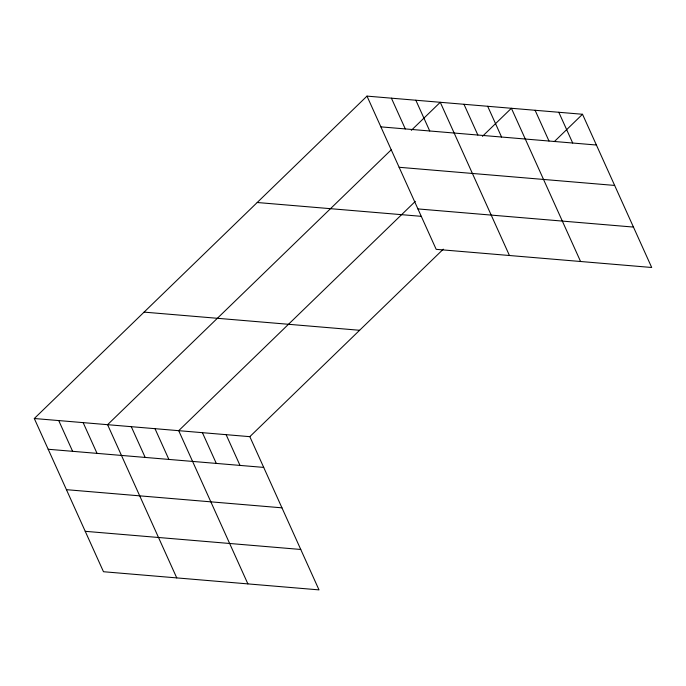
<?xml version="1.0" encoding="UTF-8"?>
<svg xmlns="http://www.w3.org/2000/svg" width="686" height="686" viewBox="0 0 686 686"><rect width="100%" height="100%" fill="white"/><g stroke="black" fill="none" stroke-linecap="round" stroke-linejoin="round"><path stroke-width="1.03" d="M34.3 418.511L249.824 436.665L319.007 589.883L103.483 571.73L34.3 418.511L366.993 96.117L582.517 114.27L651.7 267.489L436.176 249.335L366.993 96.117M391.474 149.574L107.582 424.685L176.756 577.904M411.3 130.366L440.275 102.291L509.449 255.509M415.33 201.367L178.703 430.671L247.886 583.889M482.421 136.351L511.396 108.277L580.579 261.495M249.824 436.665L443.319 249.155M554.314 141.608L582.517 114.27M380.876 126.867L596.4 145.02M399.123 167.281L614.647 185.434M417.928 208.921L633.452 227.075M257.207 202.507L421.195 216.322M144.086 312.121L359.618 330.275M48.183 449.261L263.707 467.406M66.431 489.675L281.955 507.829M85.236 531.316L300.76 549.469M558.807 112.272L572.699 143.022M535.106 110.275L548.989 141.024M487.686 106.287L501.569 137.029M463.976 104.289L477.859 135.039M415.845 100.233L429.728 130.983M391.414 98.175L405.297 128.925M226.123 434.667L240.006 465.417M202.413 432.669L216.296 463.419M154.993 428.673L168.876 459.423M131.283 426.683L145.175 457.425M83.152 422.627L97.035 453.377M58.73 420.569L72.613 451.319"/></g></svg>
